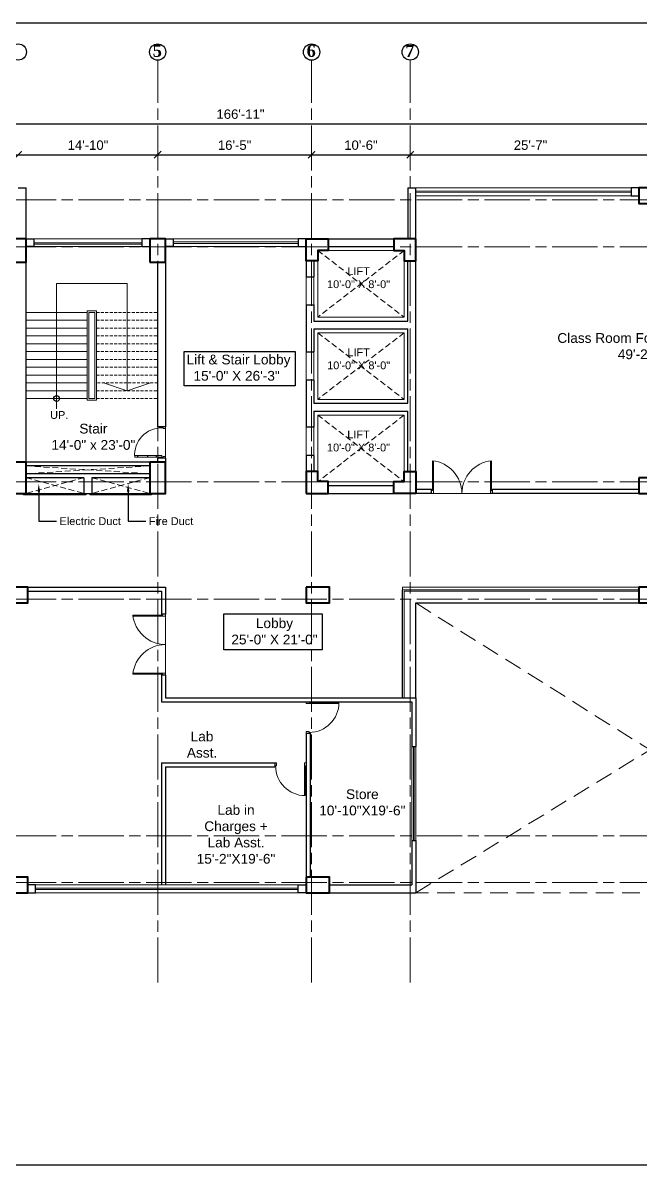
# Model space of a CAD drawing. Header units: inches. Extents: x -12 to 20935469, y -1604 to 24729220.
# Drawn here: x 20864736 to 20865525, y 24707850 to 24709308 of the extents above; entities that cross this region are included whole.
import ezdxf
from ezdxf import colors
from ezdxf.entities.mleader import LeaderData, LeaderLine
from ezdxf.math import Vec2, Vec3

# ---------------------------------------------------------------- set-up
doc = ezdxf.new("R2010")
doc.units = ezdxf.units.IN
doc.header["$LTSCALE"] = 0.03
doc.header["$MEASUREMENT"] = 0
doc.header["$PDMODE"] = 32
doc.header["$PDSIZE"] = 15
doc.linetypes.add('ACAD_ISO08W100', pattern=[36, 24, -3, 6, -3])
doc.linetypes.add('DASHED2', pattern=[0.375, 0.25, -0.125])
for name, color, linetype, lineweight in [('column', 1, 'Continuous', 40), ('Dim Line', 252, 'Continuous', 13), ('Door', 7, 'Continuous', 18), ('Dot', 253, 'Continuous', 0), ('Gas', 21, 'Continuous', 5), ('Grid Line', 252, 'Continuous', 18), ('Main Wall', 7, 'Continuous', 30), ('RAIL', 23, 'Continuous', 13), ('STAIR', 46, 'Continuous', 15), ('wind.', 150, 'Continuous', 20)]:
    doc.layers.add(name, color=color, linetype=linetype, lineweight=lineweight)
doc.layers.add('TEXT', color=7, linetype='Continuous')
doc.styles.add('2', font='swisscl.ttf')
doc.styles.add('RomanS', font='arial.ttf', dxfattribs={"height": 12})
doc.styles.get("Standard").update_dxf_attribs({"font": 'timesbd.ttf'})
doc.dimstyles.new('Aec_Arch_I', dxfattribs={"dimscale": 96, "dimtxt": 12, "dimasz": 0.09375, "dimexe": 0.125, "dimexo": 0.125, "dimgap": 0.0625, "dimtad": 1, "dimdec": 0, "dimzin": 3, "dimdsep": 46, "dimlunit": 4, "dimtxsty": 'RomanS', "dimblk1": 'ARCHTICK', "dimblk2": 'ARCHTICK', "dimsah": 1, "dimcen": 0.09375, "dimdle": 0.125, "dimadec": 0, "dimazin": 0, "dimtfac": 0.75, "dimtdec": 0, "dimtmove": 2, "dimatfit": 3, "dimldrblk": 'ARCHTICK', "dimfxl": 1, "dimfrac": 1, "dimtolj": 1, "dimtzin": 0, "dimarcsym": 0})

# ---------------------------------------------------------------- blocks, each defined once
blk = doc.blocks.new('_ArchTick')
at = {"color": 0, "linetype": 'ByBlock', "lineweight": 35, "const_width": 0.15}
blk.add_lwpolyline([(-0.5, -0.5), (0.5, 0.5)], dxfattribs=at)
blk = doc.blocks.new('*D8')
at = {"layer": 'Defpoints', "color": 0, "transparency": 16777216}
for p in [(20831396.3, 24724578.2), (20831666.3, 24724578.2), (20831666.3, 24724578.2)]:
    blk.add_point(p, dxfattribs=at)
at = {"layer": 'Dim Line', "color": 0, "lineweight": -2, "transparency": 16777216}
blk.add_line((20831384.3, 24724578.2), (20831678.3, 24724578.2), dxfattribs=at)
at = {"layer": 'Dim Line', "color": 0, "lineweight": -2, "transparency": 16777216, "xscale": 9, "yscale": 9, "zscale": 9, "rotation": 180}
blk.add_blockref('_ArchTick', (20831396.3, 24724578.2), dxfattribs=at)
at = {"layer": 'Dim Line', "color": 0, "lineweight": -2, "transparency": 16777216, "xscale": 9, "yscale": 9, "zscale": 9}
blk.add_blockref('_ArchTick', (20831666.3, 24724578.2), dxfattribs=at)
at = {"layer": 'Dim Line', "color": 0, "transparency": 16777216, "insert": (20831531.3, 24724590.3), "char_height": 12, "attachment_point": 5, "style": 'RomanS'}
blk.add_mtext('\\A1;22\'-6"', dxfattribs=at)
blk = doc.blocks.new('*D9')
at = {"layer": 'Defpoints', "color": 0, "transparency": 16777216}
for p in [(20831666.3, 24724578.2), (20831844.3, 24724578.2), (20831844.3, 24724578.2)]:
    blk.add_point(p, dxfattribs=at)
at = {"layer": 'Dim Line', "color": 0, "lineweight": -2, "transparency": 16777216}
blk.add_line((20831654.3, 24724578.2), (20831856.3, 24724578.2), dxfattribs=at)
at = {"layer": 'Dim Line', "color": 0, "lineweight": -2, "transparency": 16777216, "xscale": 9, "yscale": 9, "zscale": 9, "rotation": 180}
blk.add_blockref('_ArchTick', (20831666.3, 24724578.2), dxfattribs=at)
at = {"layer": 'Dim Line', "color": 0, "lineweight": -2, "transparency": 16777216, "xscale": 9, "yscale": 9, "zscale": 9}
blk.add_blockref('_ArchTick', (20831844.3, 24724578.2), dxfattribs=at)
at = {"layer": 'Dim Line', "color": 0, "transparency": 16777216, "insert": (20831755.3, 24724590.3), "char_height": 12, "attachment_point": 5, "style": 'RomanS'}
blk.add_mtext('\\A1;14\'-10"', dxfattribs=at)
blk = doc.blocks.new('*D21')
at = {"layer": 'Defpoints', "color": 0, "transparency": 16777216}
for p in [(20831844.3, 24724578.2), (20832040.8, 24724578.2), (20832040.8, 24724578.2)]:
    blk.add_point(p, dxfattribs=at)
at = {"layer": 'Dim Line', "color": 0, "lineweight": -2, "transparency": 16777216}
for p, q in [((20831832.3, 24724578.2), (20832052.8, 24724578.2)), ((20831844.3, 24724566.2), (20831844.3, 24724566.2)), ((20832040.8, 24724566.2), (20832040.8, 24724566.2))]:
    blk.add_line(p, q, dxfattribs=at)
at = {"layer": 'Dim Line', "color": 0, "lineweight": -2, "transparency": 16777216, "xscale": 9, "yscale": 9, "zscale": 9, "rotation": 180}
blk.add_blockref('_ArchTick', (20831844.3, 24724578.2), dxfattribs=at)
at = {"layer": 'Dim Line', "color": 0, "lineweight": -2, "transparency": 16777216, "xscale": 9, "yscale": 9, "zscale": 9}
blk.add_blockref('_ArchTick', (20832040.8, 24724578.2), dxfattribs=at)
at = {"layer": 'Dim Line', "color": 0, "transparency": 16777216, "insert": (20831942.5, 24724590.3), "char_height": 12, "attachment_point": 5, "style": 'RomanS'}
blk.add_mtext('\\A1;16\'-5"', dxfattribs=at)
blk = doc.blocks.new('*D22')
at = {"layer": 'Defpoints', "color": 0, "transparency": 16777216}
for p in [(20832040.8, 24724578.2), (20832166.8, 24724578.2), (20832166.8, 24724578.2)]:
    blk.add_point(p, dxfattribs=at)
at = {"layer": 'Dim Line', "color": 0, "lineweight": -2, "transparency": 16777216}
for p, q in [((20832028.8, 24724578.2), (20832178.8, 24724578.2)), ((20832040.8, 24724566.2), (20832040.8, 24724566.2)), ((20832166.8, 24724566.2), (20832166.8, 24724566.2))]:
    blk.add_line(p, q, dxfattribs=at)
at = {"layer": 'Dim Line', "color": 0, "lineweight": -2, "transparency": 16777216, "xscale": 9, "yscale": 9, "zscale": 9, "rotation": 180}
blk.add_blockref('_ArchTick', (20832040.8, 24724578.2), dxfattribs=at)
at = {"layer": 'Dim Line', "color": 0, "lineweight": -2, "transparency": 16777216, "xscale": 9, "yscale": 9, "zscale": 9}
blk.add_blockref('_ArchTick', (20832166.8, 24724578.2), dxfattribs=at)
at = {"layer": 'Dim Line', "color": 0, "transparency": 16777216, "insert": (20832103.8, 24724590.3), "char_height": 12, "attachment_point": 5, "style": 'RomanS'}
blk.add_mtext('\\A1;10\'-6"', dxfattribs=at)
blk = doc.blocks.new('*D23')
at = {"layer": 'Defpoints', "color": 0, "transparency": 16777216}
for p in [(20832166.8, 24724578.2), (20832473.8, 24724578.2), (20832473.8, 24724578.2)]:
    blk.add_point(p, dxfattribs=at)
at = {"layer": 'Dim Line', "color": 0, "lineweight": -2, "transparency": 16777216}
for p, q in [((20832154.8, 24724578.2), (20832485.8, 24724578.2)), ((20832166.8, 24724566.2), (20832166.8, 24724566.2)), ((20832473.8, 24724566.2), (20832473.8, 24724566.2))]:
    blk.add_line(p, q, dxfattribs=at)
at = {"layer": 'Dim Line', "color": 0, "lineweight": -2, "transparency": 16777216, "xscale": 9, "yscale": 9, "zscale": 9, "rotation": 180}
blk.add_blockref('_ArchTick', (20832166.8, 24724578.2), dxfattribs=at)
at = {"layer": 'Dim Line', "color": 0, "lineweight": -2, "transparency": 16777216, "xscale": 9, "yscale": 9, "zscale": 9}
blk.add_blockref('_ArchTick', (20832473.8, 24724578.2), dxfattribs=at)
at = {"layer": 'Dim Line', "color": 0, "transparency": 16777216, "insert": (20832320.3, 24724590.3), "char_height": 12, "attachment_point": 5, "style": 'RomanS'}
blk.add_mtext('\\A1;25\'-7"', dxfattribs=at)
blk = doc.blocks.new('*D13')
at = {"layer": 'Defpoints', "color": 0, "transparency": 16777216}
for p in [(20830948.3, 24724610.7), (20832951.8, 24724617.8), (20832951.8, 24724610.7)]:
    blk.add_point(p, dxfattribs=at)
at = {"layer": 'Dim Line', "color": 0, "lineweight": -2, "transparency": 16777216}
for p, q in [((20830948.3, 24724622.7), (20830948.3, 24724629.8)), ((20832951.8, 24724622.7), (20832951.8, 24724629.8)), ((20830936.3, 24724617.8), (20832963.8, 24724617.8))]:
    blk.add_line(p, q, dxfattribs=at)
at = {"layer": 'Dim Line', "color": 0, "lineweight": -2, "transparency": 16777216, "xscale": 9, "yscale": 9, "zscale": 9, "rotation": 180}
blk.add_blockref('_ArchTick', (20830948.3, 24724617.8), dxfattribs=at)
at = {"layer": 'Dim Line', "color": 0, "lineweight": -2, "transparency": 16777216, "xscale": 9, "yscale": 9, "zscale": 9}
blk.add_blockref('_ArchTick', (20832951.8, 24724617.8), dxfattribs=at)
at = {"layer": 'Dim Line', "color": 0, "transparency": 16777216, "insert": (20831950, 24724629.9), "char_height": 12, "attachment_point": 5, "style": 'RomanS'}
blk.add_mtext('\\A1;166\'-11"', dxfattribs=at)
blk = doc.blocks.new('Door_45')
at = {"layer": 'Door'}
for p, q in [((1.5, 5), (1.5, 44)), ((1.5, 40), (2.2, 40)), ((2.2, 40), (2.2, 39.5)), ((2.2, 39.5), (2.7, 39.5)), ((2.7, 39.5), (2.7, 40)), ((2.7, 40), (3.5, 40)), ((3.5, 44), (3.5, 5)), ((1.5, 25.8), (2.2, 25.8)), ((2.2, 25.8), (2.2, 25.3)), ((2.2, 25.3), (2.7, 25.3)), ((2.7, 25.8), (3.5, 25.8)), ((2.7, 25.3), (2.7, 25.8)), ((0, 0), (0, 5)), ((0, 5), (1.5, 5)), ((1.5, 12.6), (2.2, 12.6)), ((3.5, 5), (1.5, 5)), ((1.5, 5), (1.5, 3)), ((1.5, 3), (2.5, 3)), ((2.2, 12.6), (2.2, 13.1)), ((2.2, 13.1), (2.7, 13.1)), ((2.5, 3), (2.5, 0)), ((2.7, 13.1), (2.7, 12.6)), ((2.7, 12.6), (3.5, 12.6)), ((42.5, 3), (42.5, 0)), ((43.5, 3), (42.5, 3)), ((45, 5), (43.5, 5)), ((43.5, 5), (43.5, 3)), ((45, 0), (45, 5)), ((2.5, 0), (0, 0)), ((42.5, 0), (45, 0))]:
    blk.add_line(p, q, dxfattribs=at)
blk.add_arc((4.7, 5.3), 38.8, 359.6233, 94.6685, dxfattribs=at)
blk = doc.blocks.new('$D40')
at = {"layer": 'Door'}
for p, q in [((1, 4), (1, 42)), ((2, 0), (2, 42)), ((1, 5), (0, 5)), ((2, 0), (0, 0)), ((2, 4), (1, 4)), ((39, 4), (38, 4)), ((38, 4), (38, 0)), ((40, 0), (38, 0)), ((40, 5), (39, 5)), ((39, 5), (39, 4))]:
    blk.add_line(p, q, dxfattribs=at)
blk.add_arc((1, 4), 38, 0, 90, dxfattribs=at)
blk = doc.blocks.new('fff')
at = {"layer": 'Grid Line', "color": 252, "linetype": 'ACAD_ISO08W100', "lineweight": 9, "ltscale": 80, "true_color": 0x939598}
for p, q in [((20831844.3, 24723521.1), (20831844.3, 24724698.8)), ((20832040.8, 24723521.1), (20832040.8, 24724698.8)), ((20832166.8, 24723521.1), (20832166.8, 24724698.8)), ((20833096.9, 24724520.6), (20830726.1, 24724520.6)), ((20833096.9, 24724460.6), (20830726.1, 24724460.6)), ((20833096.9, 24724160.7), (20830726.1, 24724160.7)), ((20833096.9, 24724010.7), (20830726.1, 24724010.7)), ((20833096.9, 24723708.7), (20830726.1, 24723708.7)), ((20833096.9, 24723648.8), (20830726.1, 24723648.8))]:
    blk.add_line(p, q, dxfattribs=at)
at = {"layer": 'Dim Line'}
for base, p1, p2, picture, middle in [((20832951.7523, 24724617.8128), (20830948.3088, 24724610.7482), (20832951.7523, 24724610.7482), '*D13', (20831950.0306, 24724629.9397)), ((20831666.3, 24724578.2), (20831396.3, 24724578.2), (20831666.3, 24724578.2), '*D8', (20831531.3, 24724590.3)), ((20831844.3, 24724578.2), (20831666.3, 24724578.2), (20831844.3, 24724578.2), '*D9', (20831755.3, 24724590.3)), ((20832040.7792, 24724578.1666), (20831844.25, 24724578.1666), (20832040.7792, 24724578.1666), '*D21', (20831942.5146, 24724590.2934)), ((20832166.8, 24724578.2), (20832040.8, 24724578.2), (20832166.8, 24724578.2), '*D22', (20832103.8, 24724590.3)), ((20832473.8, 24724578.2), (20832166.8, 24724578.2), (20832473.8, 24724578.2), '*D23', (20832320.3, 24724590.3))]:
    dim = blk.add_linear_dim(base=base, p1=p1, p2=p2, dimstyle='Aec_Arch_I', dxfattribs=at)
    dim.commit()
    dim.dimension.update_dxf_attribs({"geometry": picture, "text_midpoint": middle})

msp = doc.modelspace()

# ---------------------------------------------------------------- linework, layer by layer
for p, q in [((20865221.1, 24708446.5), (20865221.1, 24708584.5)), ((20865238.1, 24708446.3), (20865238.1, 24708567.5)), ((20865238.1, 24708567.5), (20865523, 24708567.5))]:
    msp.add_line(p, q)
for points in [[(20864942.4, 24708888.5), (20865083.9, 24708888.5), (20865083.9, 24708844.8), (20864942.4, 24708844.8)], [(20864737.3, 24708707.5), (20864816.6, 24708707.5), (20864816.6, 24708705.5), (20864737.3, 24708705.5)], [(20864822.4, 24708707.5), (20864900.6, 24708707.5), (20864900.6, 24708705.5), (20864822.4, 24708705.5)], [(20864993.1, 24708553.7), (20865118.6, 24708553.7), (20865118.6, 24708507.5), (20864993.1, 24708507.5)]]:
    msp.add_lwpolyline(points, close=True)
msp.add_circle((20864779.4, 24708828.5), 3.61)
at = {"layer": 'column', "lineweight": 40, "ltscale": 20}
for points in [[(20865523, 24709097.4), (20865523, 24709077.4), (20865553, 24709077.4), (20865553, 24709097.4)], [(20864720.4, 24709002.5), (20864740.4, 24709002.5), (20864740.4, 24709032.5), (20864720.4, 24709032.5)], [(20864898.4, 24709002.5), (20864918.4, 24709002.5), (20864918.4, 24709032.5), (20864898.4, 24709032.5)], [(20864720.4, 24708707.5), (20864740.4, 24708707.5), (20864740.4, 24708747.5), (20864720.4, 24708747.5)], [(20864898.4, 24708707.5), (20864918.4, 24708707.5), (20864918.4, 24708747.5), (20864898.4, 24708747.5)], [(20865523, 24708727.5), (20865523, 24708707.5), (20865553, 24708707.5), (20865553, 24708727.5)], [(20864712.5, 24708587.5), (20864712.5, 24708567.5), (20864742.5, 24708567.5), (20864742.5, 24708587.5)], [(20865098, 24708587.5), (20865098, 24708567.5), (20865128, 24708567.5), (20865128, 24708587.5)], [(20865098, 24708587.5), (20865098, 24708567.5), (20865128, 24708567.5), (20865128, 24708587.5)], [(20865523, 24708587.5), (20865523, 24708567.5), (20865553, 24708567.5), (20865553, 24708587.5)], [(20864712.5, 24708217.5), (20864712.5, 24708197.5), (20864742.5, 24708197.5), (20864742.5, 24708217.5)], [(20865098, 24708217.5), (20865098, 24708197.5), (20865128, 24708197.5), (20865128, 24708217.5)]]:
    msp.add_lwpolyline(points, close=True, dxfattribs=at)
for points in [[(20865098, 24709032.5), (20865126, 24709032.5), (20865126, 24709017.5), (20865113, 24709017.5), (20865113, 24709004.5), (20865098, 24709004.5), (20865098, 24709032.5)], [(20865238, 24709032.5), (20865210, 24709032.5), (20865210, 24709017.5), (20865223, 24709017.5), (20865223, 24709004.5), (20865238, 24709004.5), (20865238, 24709032.5)], [(20865098, 24708707.5), (20865126, 24708707.5), (20865126, 24708722.5), (20865113, 24708722.5), (20865113, 24708735.5), (20865098, 24708735.5), (20865098, 24708707.5)], [(20865238, 24708707.5), (20865210, 24708707.5), (20865210, 24708722.5), (20865223, 24708722.5), (20865223, 24708735.5), (20865238, 24708735.5), (20865238, 24708707.5)]]:
    msp.add_lwpolyline(points, dxfattribs=at)
at = {"layer": 'Defpoints'}
msp.add_lwpolyline([(20863757.9, 24709308.2), (20866196.7, 24709308.2), (20866196.7, 24707849.7), (20863757.9, 24707849.7)], close=True, dxfattribs=at)
at = {"layer": 'Door'}
for p, q in [((20865259.3, 24708711.2), (20865259.3, 24708749.1)), ((20865260.6, 24708707.5), (20865260.6, 24708749.1)), ((20865333.4, 24708707.5), (20865333.4, 24708749.1)), ((20865334.7, 24708711.2), (20865334.7, 24708749.1)), ((20865259.3, 24708712.5), (20865258, 24708712.5)), ((20865260.6, 24708707.5), (20865258, 24708707.5)), ((20865260.6, 24708711.2), (20865259.3, 24708711.2)), ((20865333.4, 24708711.2), (20865334.7, 24708711.2)), ((20865333.4, 24708707.5), (20865336, 24708707.5)), ((20865334.7, 24708712.5), (20865336, 24708712.5)), ((20864913.3, 24708552.1), (20864913.3, 24708553.4)), ((20864918.4, 24708550.8), (20864918.4, 24708553.4)), ((20864914.6, 24708552.1), (20864876.8, 24708552.1)), ((20864918.4, 24708550.8), (20864876.8, 24708550.8)), ((20864914.6, 24708550.8), (20864914.6, 24708552.1)), ((20864918.4, 24708478), (20864876.8, 24708478)), ((20864914.6, 24708476.7), (20864876.8, 24708476.7)), ((20864913.3, 24708476.7), (20864913.3, 24708475.4)), ((20864914.6, 24708478), (20864914.6, 24708476.7)), ((20864918.4, 24708478), (20864918.4, 24708475.4))]:
    msp.add_line(p, q, dxfattribs=at)
for centre, start, end in [((20865254.7, 24708707.1), 0.5906, 83.7783), ((20865339.3, 24708707.1), 96.2217, 179.4094), ((20864918.8, 24708556.7), 186.2217, 269.4094), ((20864918.8, 24708472.1), 90.5906, 173.7783)]:
    msp.add_arc(centre, 42.3, start, end, dxfattribs=at)
at = {"layer": 'Dot', "linetype": 'DASHED2', "lineweight": 0, "ltscale": 1000}
for p, q in [((20864740.4, 24708742.5), (20864898.4, 24708732.5)), ((20864898.4, 24708742.5), (20864740.4, 24708732.5)), ((20864814.4, 24708727.5), (20864740.4, 24708707.5)), ((20864740.4, 24708727.5), (20864814.4, 24708707.5)), ((20864824.4, 24708727.5), (20864898.4, 24708707.5)), ((20864898.4, 24708727.5), (20864824.4, 24708707.5))]:
    msp.add_line(p, q, dxfattribs=at)
at = {"layer": 'Dot', "color": 0, "linetype": 'DASHED2', "lineweight": 20, "ltscale": 3000}
for p, q in [((20865238.1, 24708567.5), (20865828, 24708197.5)), ((20865238.1, 24708197.5), (20865828, 24708557.5)), ((20865828, 24708197.5), (20865238.1, 24708197.5))]:
    msp.add_line(p, q, dxfattribs=at)
at = {"layer": 'Dot', "linetype": 'DASHED2', "lineweight": 0, "ltscale": 1000}
for points in [[(20865112.9, 24709017.5), (20865223, 24708932.5), (20865223, 24709017.5), (20865112.9, 24708932.5)], [(20865112.9, 24708912.5), (20865223, 24708827.5), (20865223, 24708912.5), (20865112.9, 24708827.5)], [(20865113, 24708807.5), (20865223.1, 24708722.4), (20865223.1, 24708807.5), (20865113, 24708722.4)]]:
    msp.add_lwpolyline(points, dxfattribs=at)
at = {"layer": 'Gas', "color": 0, "lineweight": 5}
for points in [[(20865112.9, 24708932.5), (20865223, 24708932.5), (20865223, 24709017.5), (20865112.9, 24709017.5)], [(20864830.4, 24708826.5), (20864818.4, 24708826.5), (20864818.4, 24708940.5), (20864830.4, 24708940.5)], [(20864828.4, 24708828.5), (20864820.4, 24708828.5), (20864820.4, 24708938.5), (20864828.4, 24708938.5)], [(20865112.9, 24708827.5), (20865223, 24708827.5), (20865223, 24708912.5), (20865112.9, 24708912.5)], [(20865113, 24708722.4), (20865223.1, 24708722.4), (20865223.1, 24708807.5), (20865113, 24708807.5)]]:
    msp.add_lwpolyline(points, close=True, dxfattribs=at)
at = {"layer": 'Main Wall', "lineweight": 30}
for p, q in [((20864730.4, 24709097.4), (20864740.4, 24709097.4)), ((20864740.4, 24709032.5), (20864740.4, 24709097.4)), ((20865228, 24709097.4), (20865238, 24709097.4)), ((20865228, 24709097.4), (20865228, 24709032.5)), ((20865238, 24708735.5), (20865238, 24709097.4)), ((20865522.9, 24709097.4), (20865512.9, 24709097.4)), ((20865512.9, 24709097.4), (20865512.9, 24709087.4)), ((20865512.9, 24709087.4), (20865522.9, 24709087.4)), ((20864740.4, 24708747.5), (20864740.4, 24709022.5)), ((20865126, 24709032.5), (20865210, 24709032.5)), ((20865126, 24709022.5), (20865210, 24709022.5)), ((20864908.4, 24709002.5), (20864908.4, 24708792.5)), ((20864918.4, 24709002.5), (20864918.4, 24708792.5)), ((20865098, 24708984), (20865108, 24708984)), ((20865098, 24708948), (20865108, 24708948)), ((20865108, 24708927.5), (20865228, 24708927.5)), ((20865108, 24708917.5), (20865228, 24708917.5)), ((20865098, 24708888), (20865108, 24708888)), ((20865108, 24708852), (20865098, 24708852)), ((20865108, 24708822.5), (20865228, 24708822.5)), ((20865108, 24708812.5), (20865228, 24708812.5)), ((20864918.4, 24708792.5), (20864908.4, 24708792.5)), ((20865108, 24708792), (20865098, 24708792)), ((20864898.4, 24708747.5), (20864740.4, 24708747.5)), ((20864898.4, 24708742.5), (20864740.4, 24708742.5)), ((20864908.4, 24708752.5), (20864908.4, 24708747.5)), ((20864918.4, 24708752.5), (20864908.4, 24708752.5)), ((20864918.4, 24708752.5), (20864918.4, 24708747.5)), ((20865108, 24708756), (20865098, 24708756)), ((20864898.4, 24708732.5), (20864740.4, 24708732.5)), ((20864814.4, 24708727.5), (20864740.4, 24708727.5)), ((20864814.4, 24708727.5), (20864814.4, 24708707.5)), ((20864898.4, 24708727.5), (20864824.4, 24708727.5)), ((20864824.4, 24708727.5), (20864824.4, 24708707.5)), ((20864814.4, 24708707.5), (20864824.4, 24708707.5)), ((20865126, 24708707.5), (20865210, 24708707.5)), ((20865258, 24708712.5), (20865238, 24708712.5)), ((20865258, 24708707.5), (20865238, 24708707.5)), ((20865258, 24708707.5), (20865258, 24708712.5)), ((20865523, 24708712.5), (20865336, 24708712.5)), ((20865336, 24708707.5), (20865336, 24708712.5)), ((20865523, 24708707.5), (20865336, 24708707.5)), ((20864742.5, 24708587.5), (20864918.4, 24708587.5)), ((20864742.5, 24708582.5), (20864913.4, 24708582.5)), ((20864913.4, 24708582.5), (20864913.4, 24708553.4)), ((20864918.4, 24708587.5), (20864918.4, 24708553.4)), ((20864918.4, 24708553.4), (20864913.4, 24708553.4)), ((20864913.4, 24708475.4), (20864913.4, 24708441.3)), ((20864918.4, 24708475.4), (20864913.4, 24708475.4)), ((20864918.4, 24708475.4), (20864918.4, 24708446.3)), ((20864913.4, 24708441.3), (20865233.1, 24708441.3)), ((20864918.4, 24708446.3), (20865238.1, 24708446.3)), ((20865233.1, 24708441.3), (20865233.1, 24708384.4)), ((20865238.1, 24708446.3), (20865238.1, 24708384.4)), ((20865098, 24708401.3), (20865103, 24708401.3)), ((20865098, 24708401.3), (20865098, 24708217.5)), ((20865103, 24708401.3), (20865103, 24708217.5)), ((20865233.1, 24708384.4), (20865238.1, 24708384.4)), ((20864913.4, 24708363.5), (20864913.4, 24708207.5)), ((20864913.4, 24708363.5), (20865058, 24708363.5)), ((20865058, 24708363.5), (20865058, 24708358.5)), ((20864918.4, 24708358.5), (20864918.4, 24708207.5)), ((20864918.4, 24708358.5), (20865058, 24708358.5)), ((20865233.1, 24708264.4), (20865233.1, 24708207.5)), ((20865233.1, 24708264.4), (20865238.1, 24708264.4)), ((20865238.1, 24708264.4), (20865238.1, 24708197.5)), ((20865128, 24708207.5), (20865233.1, 24708207.5)), ((20865128, 24708197.5), (20865238.1, 24708197.5))]:
    msp.add_line(p, q, dxfattribs=at)
for points in [[(20864740.4, 24709032.5), (20864750.4, 24709032.5), (20864750.4, 24709022.5), (20864740.4, 24709022.5)], [(20864898.4, 24709032.5), (20864888.4, 24709032.5), (20864888.4, 24709022.5), (20864898.4, 24709022.5)], [(20864918.4, 24709032.5), (20864928.4, 24709032.5), (20864928.4, 24709022.5), (20864918.4, 24709022.5)], [(20865097.9, 24709032.5), (20865087.9, 24709032.5), (20865087.9, 24709022.5), (20865097.9, 24709022.5)], [(20865098, 24709004.5), (20865098, 24708984)], [(20865108, 24709004.5), (20865108, 24708984)], [(20865228, 24708927.5), (20865228, 24709004.5)], [(20865098, 24708948), (20865098, 24708888)], [(20865108, 24708948), (20865108, 24708927.5)], [(20865108, 24708917.5), (20865108, 24708888)], [(20865228, 24708822.5), (20865228, 24708917.5)], [(20865098, 24708852), (20865098, 24708792)], [(20865108, 24708852), (20865108, 24708822.5)], [(20865108, 24708812.5), (20865108, 24708792)], [(20865228, 24708735.5), (20865228, 24708812.5)], [(20865098, 24708756), (20865098, 24708735.5), (20865098, 24708735.5)], [(20865108, 24708756), (20865108, 24708735.5)], [(20865126, 24708717.5), (20865210, 24708717.5)], [(20864742.5, 24708197.5), (20864752.5, 24708197.5), (20864752.5, 24708207.5), (20864742.5, 24708207.5)], [(20865098, 24708197.5), (20865088, 24708197.5), (20865088, 24708207.5), (20865098, 24708207.5)]]:
    msp.add_lwpolyline(points, dxfattribs=at)
at = {"layer": 'Main Wall', "lineweight": 13}
for points in [[(20865098, 24708948), (20865108, 24708948), (20865108, 24708984), (20865098, 24708984)], [(20865098, 24708852), (20865108, 24708852), (20865108, 24708888), (20865098, 24708888)], [(20865098, 24708756), (20865108, 24708756), (20865108, 24708792), (20865098, 24708792)]]:
    msp.add_lwpolyline(points, close=True, dxfattribs=at)
at = {"layer": 'RAIL', "lineweight": 9}
for p, q in [((20864779.4, 24708815.4), (20864779.4, 24708975.5)), ((20864779.4, 24708975.5), (20864869.4, 24708975.5)), ((20864869.4, 24708975.5), (20864869.4, 24708838.5)), ((20864839.4, 24708848.5), (20864869.4, 24708838.5)), ((20864869.4, 24708838.5), (20864899.4, 24708848.5))]:
    msp.add_line(p, q, dxfattribs=at)
at = {"layer": 'STAIR', "color": 32, "lineweight": 5}
for p, q in [((20864740.4, 24708938.5), (20864818.4, 24708938.5)), ((20864740.4, 24708928.5), (20864818.4, 24708928.5)), ((20864740.4, 24708918.5), (20864818.4, 24708918.5)), ((20864740.4, 24708908.5), (20864818.4, 24708908.5)), ((20864740.4, 24708898.5), (20864818.4, 24708898.5)), ((20864740.4, 24708888.5), (20864818.4, 24708888.5)), ((20864740.4, 24708878.5), (20864818.4, 24708878.5)), ((20864740.4, 24708868.5), (20864818.4, 24708868.5)), ((20864740.4, 24708858.5), (20864818.4, 24708858.5)), ((20864740.4, 24708848.5), (20864818.4, 24708848.5)), ((20864740.4, 24708838.5), (20864818.4, 24708838.5)), ((20864740.4, 24708828.5), (20864818.4, 24708828.5))]:
    msp.add_line(p, q, dxfattribs=at)
at = {"layer": 'STAIR', "color": 32, "linetype": 'DASHED2', "lineweight": 5, "ltscale": 500}
for p, q in [((20864830.4, 24708938.5), (20864908.4, 24708938.5)), ((20864830.4, 24708928.5), (20864908.4, 24708928.5)), ((20864830.4, 24708918.5), (20864908.4, 24708918.5)), ((20864830.4, 24708908.5), (20864908.4, 24708908.5)), ((20864830.4, 24708898.5), (20864908.4, 24708898.5)), ((20864830.4, 24708888.5), (20864908.4, 24708888.5)), ((20864830.4, 24708878.5), (20864908.4, 24708878.5)), ((20864830.4, 24708868.5), (20864908.4, 24708868.5)), ((20864830.4, 24708858.5), (20864908.4, 24708858.5)), ((20864908.4, 24708848.5), (20864830.4, 24708848.5)), ((20864848.4, 24708848.5), (20864908.4, 24708848.5)), ((20864830.4, 24708838.5), (20864908.4, 24708838.5)), ((20864830.4, 24708828.5), (20864908.4, 24708828.5))]:
    msp.add_line(p, q, dxfattribs=at)
at = {"layer": 'TEXT'}
for centre in [(20864730.5, 24709271), (20864908.5, 24709270.9), (20865105, 24709270.9), (20865231, 24709271)]:
    msp.add_circle(centre, 10.4, dxfattribs=at)
at = {"layer": 'wind.', "lineweight": 5}
for p, q in [((20865512.9, 24709097.4), (20865237.9, 24709097.4)), ((20865237.9, 24709093.4), (20865512.9, 24709093.5)), ((20865237.9, 24709091.4), (20865512.9, 24709091.5)), ((20865512.9, 24709087.4), (20865237.9, 24709087.4)), ((20865221.1, 24708584.5), (20865523, 24708584.5)), ((20865223.1, 24708582.5), (20865523, 24708582.5)), ((20865223.1, 24708446.3), (20865223.1, 24708582.5)), ((20865233.1, 24708384.4), (20865233.1, 24708264.4)), ((20865235.1, 24708384.4), (20865235.1, 24708264.4)), ((20865236.1, 24708384.4), (20865236.1, 24708264.4)), ((20865238.1, 24708384.4), (20865238.1, 24708264.4)), ((20865088, 24708207.5), (20864752.5, 24708207.5)), ((20865088, 24708203.5), (20864752.5, 24708203.5)), ((20865088, 24708201.5), (20864752.5, 24708201.5)), ((20865088, 24708197.5), (20864752.5, 24708197.5))]:
    msp.add_line(p, q, dxfattribs=at)
at = {"layer": 'wind.'}
for p, q in [((20864750.4, 24709032.5), (20864888.4, 24709032.5)), ((20864750.4, 24709027.5), (20864888.4, 24709027.5)), ((20864750.4, 24709025.5), (20864888.4, 24709025.5)), ((20864750.4, 24709022.5), (20864888.4, 24709022.5)), ((20864928.4, 24709032.5), (20865087.9, 24709032.5)), ((20864928.4, 24709028.5), (20865087.9, 24709028.5)), ((20864928.4, 24709026.5), (20865087.9, 24709026.5)), ((20864928.4, 24709022.5), (20865097.9, 24709022.5))]:
    msp.add_line(p, q, dxfattribs=at)
at = {"layer": 'wind.', "lineweight": 5}
msp.add_lwpolyline([(20864096.5, 24708587.5), (20864096.5, 24708707.8), (20864918.4, 24708707.5), (20864918.4, 24709022.4), (20865098, 24709022.5), (20865098, 24708707.5), (20865931.9, 24708707.5), (20865931.9, 24708587.5), (20865221.1, 24708587.5), (20865221.1, 24708446.3), (20864918.4, 24708446.3), (20864918.4, 24708587.5)], close=True, dxfattribs=at)

# ---------------------------------------------------------------- block references
msp.add_blockref('fff', (33064.2, -15438.3))
at = {"layer": 'Door', "color": 250, "ltscale": 20, "xscale": 0.8888888888759539, "yscale": 0.8888888888759539, "zscale": 0.8888888888759539, "rotation": 90.00000000000001}
msp.add_blockref('Door_45', (20864918.3, 24708752.5), dxfattribs=at)
at = {"layer": 'Door'}
for p, rotation in [((20865098, 24708441.3), 270), ((20865098, 24708363.5), 180)]:
    msp.add_blockref('$D40', p, dxfattribs=dict(at, rotation=rotation))

# ---------------------------------------------------------------- texts
at = {"layer": 'TEXT', "char_height": 15.44, "width": 227.458, "attachment_point": 8, "rotation": 0}
for s, insert in [('\\A1;5', (20864908, 24709264.6)), ('\\A1;6', (20865104.5, 24709264.6)), ('\\A1;7', (20865230.5, 24709264.7))]:
    msp.add_mtext(s, dxfattribs=dict(at, insert=insert))
at = {"layer": 'TEXT', "color": 30, "lineweight": 5, "ltscale": 20, "attachment_point": 2, "style": '2'}
for s, width, gutter_width, insert, char_height in [('\\pxsm1;{\\fArial|b0|i0|c0|p34;\\C0;LIFT\\P10\'-0" X 8\'-0" }', 235.592, 0.75, (20865165, 24708996.2), 10), ('\\pxsm1;{\\fArial|b0|i0|c0|p34;\\C0;Class Room For future Provision\\P49\'-2"x31\'-3"}', 289.483, 0.5, (20865544.7, 24708912.1), 12.476), ('\\pxsm1;{\\fArial|b0|i0|c0|p34;\\C0;LIFT\\P10\'-0" X 8\'-0" }', 235.592, 0.75, (20865165.1, 24708892.6), 10), ('\\pxsm1,qc;{\\fArial|b0|i0|c0|p34;\\C0; Lift & Stair Lobby\\P15\'-0" X 26\'-3" }', 146.388, 0.75, (20865009.3, 24708884.6), 12.476), ('{\\fArial|b0|i0|c0|p34;\\C0;UP.}', 104.76, 0.5, (20864782.8, 24708812.6), 10), ('\\pxsm1;{\\fArial|b0|i0|c0|p34;\\C0;Stair\\P14\'-0" x 23\'-0"  }', 114.807, 0.282, (20864826.4, 24708796.4), 12.476), ('\\pxsm1;{\\fArial|b0|i0|c0|p34;\\C0;LIFT\\P10\'-0" X 8\'-0" }', 235.592, 0.75, (20865164.9, 24708787.7), 10), ('\\pxsm1,qc;{\\fArial|b0|i0|c0|p34;\\C0;Lobby\\P25\'-0" X 21\'-0" }', 146.388, 0.75, (20865057.6, 24708547.9), 12.476), ('{\\fArial|b0|i0|c0|p34;\\C0;Lab Asst. }', 49.47, 0.5, (20864965.1, 24708403.3), 12.476), ('{\\fArial|b0|i0|c0|p34;\\C0;Store\\P10\'-10"X19\'-6"}', 104.76, 0.5, (20865169.8, 24708329.6), 12.476), ('{\\fArial|b0|i0|c0|p34;\\C0;Lab in Charges + Lab Asst. \\P15\'-2"X19\'-6"}', 104.76, 0.5, (20865008.5, 24708309.5), 12.476)]:
    msp.add_mtext_dynamic_manual_height_columns(s, width=width, gutter_width=gutter_width, heights=[0], dxfattribs=dict(at, insert=insert, char_height=char_height))

# ---------------------------------------------------------------- leaders
at = {"layer": 'TEXT', "lineweight": 5, "ltscale": 20}
ml = msp.add_multileader_mtext('Standard', dxfattribs=at)
ml.set_content('{\\fArial|b0|i0|c0|p34; Electric Duct}', color=256)
ml.set_leader_properties()
ml.build(insert=Vec2(0, 0))
ml.multileader.update_dxf_attribs({"text_right_attachment_type": 6, "dogleg_length": 0.36, "arrow_head_size": 10})
ctx = ml.context
ctx.base_point, ctx.char_height, ctx.arrow_head_size, ctx.landing_gap_size, ctx.plane_origin = Vec3(20864779.2, 24708671.9), 10, 10, 0.09, Vec3(20864756.7, 24708719.8)
ctx.right_attachment = 6
notes = []
notes.append((ctx, [(0, (1, 1, 0), (20864756.7, 24708671.9), (1, 0), 22.5, [(0, [(20864756.7, 24708719.8)], 0, [])])]))
ctx.mtext.insert, ctx.mtext.width, ctx.mtext.defined_height, ctx.mtext.flow_direction = Vec3(20864779.3, 24708677), 232.704, 29.8, 5
ml = msp.add_multileader_mtext('Standard', dxfattribs=at)
ml.set_content('{\\fArial|b0|i0|c0|p34; Fire Duct}', color=256)
ml.set_leader_properties()
ml.build(insert=Vec2(0, 0))
ml.multileader.update_dxf_attribs({"text_right_attachment_type": 6, "dogleg_length": 0.36, "arrow_head_size": 10})
ctx = ml.context
ctx.base_point, ctx.char_height, ctx.arrow_head_size, ctx.landing_gap_size, ctx.plane_origin = Vec3(20864893.3, 24708671.9), 10, 10, 0.09, Vec3(20864870.8, 24708719.8)
ctx.right_attachment = 6
notes.append((ctx, [(0, (1, 1, 0), (20864870.8, 24708671.9), (1, 0), 22.5, [(0, [(20864870.8, 24708719.8)], 0, [])])]))
ctx.mtext.insert, ctx.mtext.width, ctx.mtext.defined_height, ctx.mtext.flow_direction = Vec3(20864893.4, 24708677), 232.704, 29.8, 5
for ctx, leaders in notes:
    for number, flags, end, landing, length, lines in leaders:
        leader = LeaderData()
        leader.index, (leader.has_last_leader_line, leader.has_dogleg_vector, leader.attachment_direction) = number, flags
        leader.last_leader_point, leader.dogleg_vector, leader.dogleg_length = Vec3(end), Vec3(landing), length
        for number, points, colour, breaks in lines:
            line = LeaderLine()
            line.index, line.vertices, line.color, line.breaks = number, Vec3.list(points), colors.encode_raw_color(colour), breaks
            leader.lines.append(line)
        ctx.leaders.append(leader)

doc.saveas('drawing.dxf')
